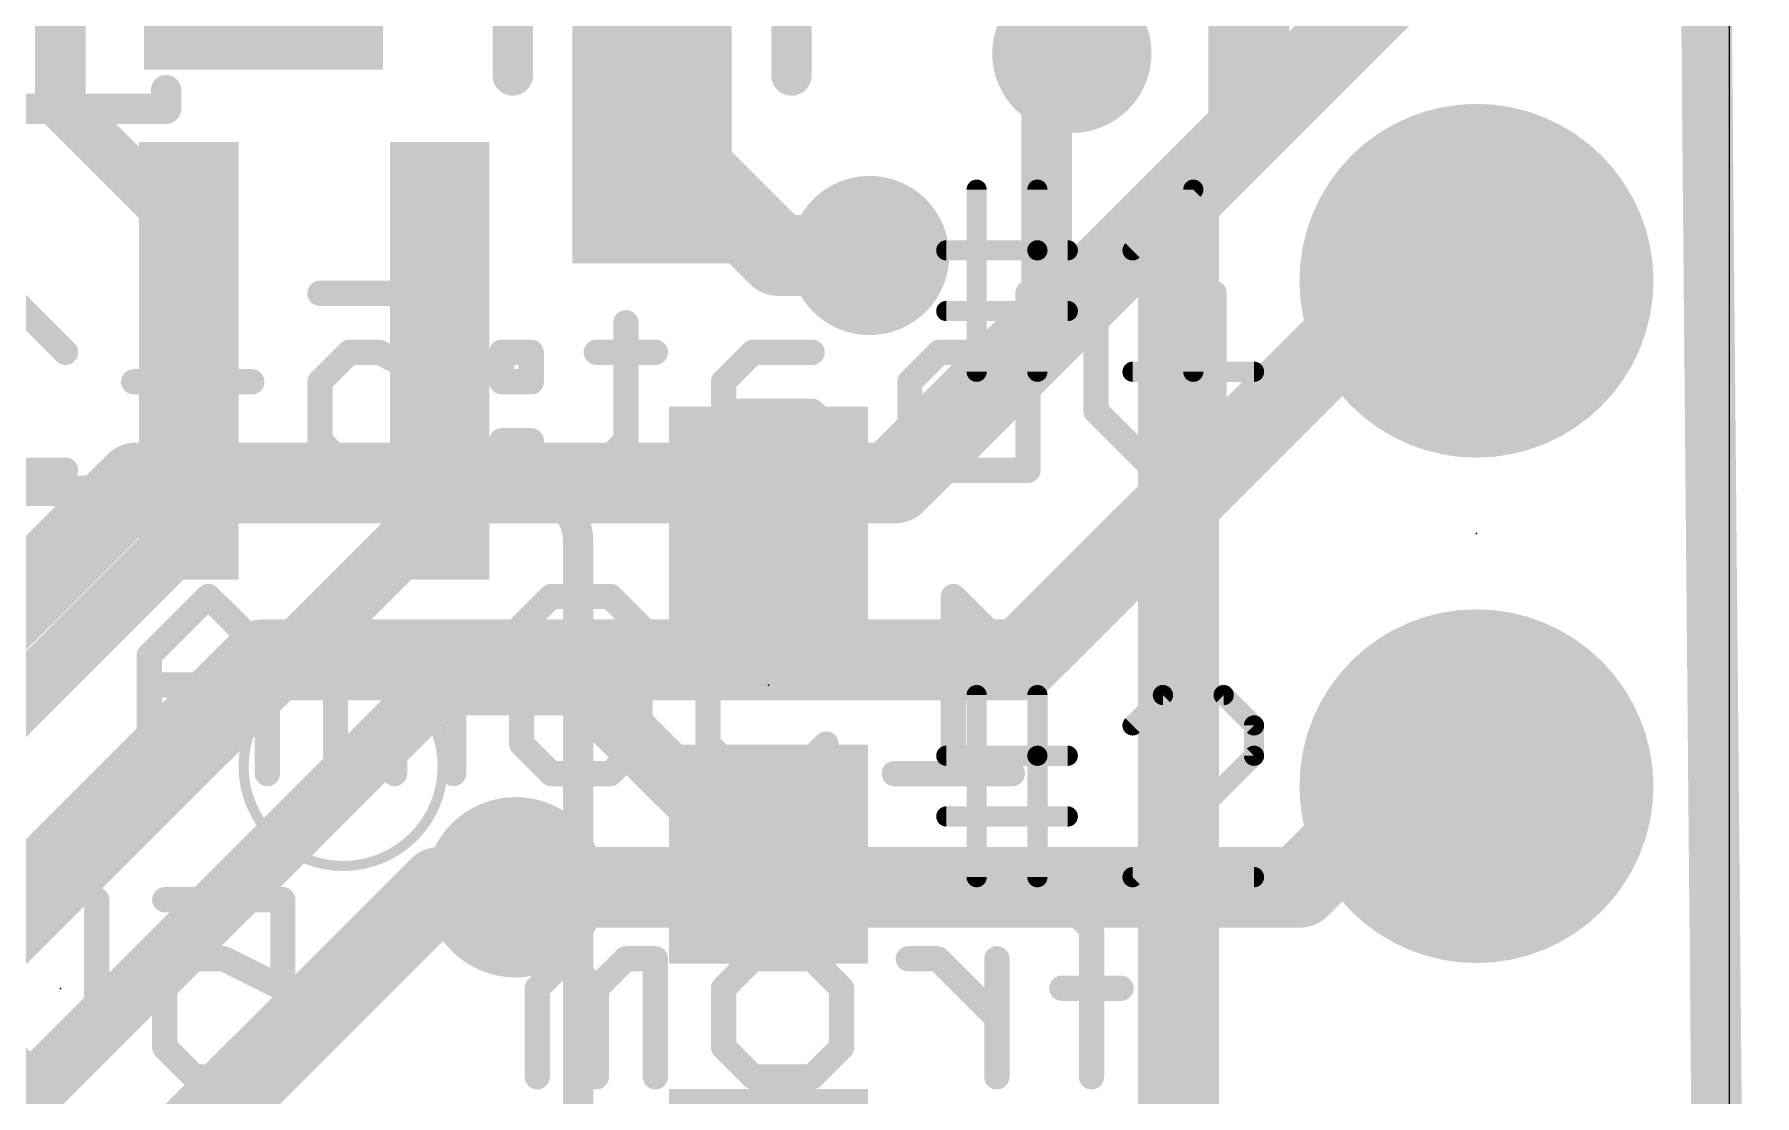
# Model space of a CAD drawing. Extents: x -8 to 7.7, y -14 to 16.
# Drawn here: x -0.89 to 7.75, y -5.37 to -0.03 of the extents above; entities that cross this region are included whole.
import ezdxf

# ---------------------------------------------------------------- set-up
doc = ezdxf.new("R2010")
doc.units = 0
for name, color, linetype in [('1', 12, 'CONTINUOUS'), ('16', 132, 'CONTINUOUS'), ('17', 110, 'CONTINUOUS'), ('18', 110, 'CONTINUOUS'), ('20', 53, 'CONTINUOUS'), ('21', 40, 'CONTINUOUS'), ('22', 6, 'CONTINUOUS'), ('23', 53, 'CONTINUOUS')]:
    doc.layers.add(name, color=color, linetype=linetype)

# ---------------------------------------------------------------- blocks, each defined once
blk = doc.blocks.new('ROUNDP')
at = {"const_width": 0.5}
blk.add_lwpolyline([(0, -0.25, 1), (0, 0.25, 1), (0, -0.25)], format="xyb", dxfattribs=at)
blk = doc.blocks.new('RECT')
blk.add_solid([(-0.5, -0.5), (0.5, -0.5), (-0.5, 0.5), (0.5, 0.5)])
blk = doc.blocks.new('ROUNDV')
at = {"const_width": 0.5}
blk.add_lwpolyline([(0, -0.25, 1), (0, 0.25, 1), (0, -0.25)], format="xyb", dxfattribs=at)

msp = doc.modelspace()

# ---------------------------------------------------------------- linework, layer by layer
at = {"layer": '1'}
for points, const_width in [([(-0.762, 2.54), (-0.762, -0.381)], 0.254), ([(5.207, -0.508), (5.207, 0.381)], 0.4064), ([(4.191, -0.254), (4.318, -0.127)], 0.254), ([(4.191, -1.397), (4.191, -0.254)], 0.254), ([(-0.762, -0.381), (-0.117, -1.026)], 0.254), ([(2.2098, -0.508), (2.8448, -1.143)], 0.4064), ([(4.8536, -0.8614), (5.207, -0.508)], 0.4064), ([(4.8536, -7.581), (4.8536, -0.8614)], 0.4064), ([(-0.117, -1.026), (-0.117, -1.672)], 0.254), ([(2.8448, -1.143), (3.302, -1.143)], 0.4064), ([(4.191, -1.397), (3.136, -2.452)], 0.254), ([(-0.117, -1.672), (-0.117, -2.53)], 0.3048), ([(1.143, -2.413), (1.143, -1.672)], 0.3048), ([(-1.524, -5.08), (1.143, -2.413)], 0.3048), ([(3.136, -2.452), (2.794, -2.452)], 0.254), ([(-0.117, -2.53), (-1.905, -4.318)], 0.3048), ([(1.143, -3.302), (-1.397, -5.842)], 0.3048), ([(1.844, -3.302), (1.143, -3.302)], 0.3048), ([(1.844, -3.302), (2.54, -3.998)], 0.3048), ([(2.54, -3.998), (2.794, -3.998)], 0.254), ([(2.794, -3.998), (2.794, -4.152)], 0.254), ([(-0.127, -5.588), (1.143, -4.318)], 0.4064), ([(1.143, -4.318), (1.524, -4.318)], 0.4064)]:
    msp.add_lwpolyline(points, dxfattribs=dict(at, const_width=const_width))
for points, const_width in [([(4.3629, -0.1719, 1), (4.2731, -0.0821)], 0.127), ([(4.2545, -0.254, 1), (4.1275, -0.254)], 0.127), ([(4.1461, -0.2091, 1), (4.2359, -0.2989)], 0.127), ([(-0.7171, -0.3361, 1), (-0.8069, -0.4259)], 0.127), ([(-0.8255, -0.381, 1), (-0.6985, -0.381)], 0.127), ([(2.2816, -0.4362, 1), (2.138, -0.5798)], 0.2032), ([(5.2788, -0.5798, 1), (5.1352, -0.4362)], 0.2032), ([(5.1054, -0.508, 1), (5.3086, -0.508)], 0.2032), ([(4.9552, -0.8614, 1), (4.752, -0.8614)], 0.2032), ([(4.7818, -0.7895, 1), (4.9255, -0.9332)], 0.2032), ([(-0.0535, -1.026, 1), (-0.1805, -1.026)], 0.127), ([(-0.1619, -1.0709, 1), (-0.0721, -0.9811)], 0.127), ([(2.8448, -1.0414, 1), (2.8448, -1.2446)], 0.2032), ([(3.302, -1.2446, 1), (3.302, -1.0414)], 0.2032), ([(2.773, -1.2148, 1), (2.9166, -1.0712)], 0.2032), ([(4.2359, -1.4419, 1), (4.1461, -1.3521)], 0.127), ([(4.1275, -1.397, 1), (4.2545, -1.397)], 0.127), ([(-0.0408, -1.672, 1), (-0.1932, -1.672)], 0.1524), ([(1.2192, -1.672, 1), (1.0668, -1.672)], 0.1524), ([(-0.1805, -1.672, 1), (-0.0535, -1.672)], 0.127), ([(1.1969, -2.4669, 1), (1.0891, -2.3591)], 0.1524), ([(2.794, -2.3885, 1), (2.794, -2.5155)], 0.127), ([(3.136, -2.5155, 1), (3.136, -2.3885)], 0.127), ([(-0.0631, -2.5839, 1), (-0.1709, -2.4761)], 0.1524), ([(1.0668, -2.413, 1), (1.2192, -2.413)], 0.1524), ([(3.0911, -2.4071, 1), (3.1809, -2.4969)], 0.127), ([(-0.1932, -2.53, 1), (-0.0408, -2.53)], 0.1524), ([(1.143, -3.2258, 1), (1.143, -3.3782)], 0.1524), ([(1.1969, -3.3559, 1), (1.0891, -3.2481)], 0.1524), ([(1.8979, -3.2481, 1), (1.7901, -3.3559)], 0.1524), ([(1.844, -3.3782, 1), (1.844, -3.2258)], 0.1524), ([(2.4861, -4.0519, 1), (2.5939, -3.9441)], 0.1524), ([(2.54, -3.9345, 1), (2.54, -4.0615)], 0.127), ([(2.8575, -3.998, 1), (2.7305, -3.998)], 0.127), ([(2.794, -4.0615, 1), (2.794, -3.9345)], 0.127), ([(1.143, -4.2164, 1), (1.143, -4.4196)], 0.2032), ([(1.2148, -4.3898, 1), (1.0712, -4.2462)], 0.2032), ([(1.524, -4.4196, 1), (1.524, -4.2164)], 0.2032), ([(2.7305, -4.152, 1), (2.8575, -4.152)], 0.127)]:
    msp.add_lwpolyline(points, format="xyb", dxfattribs=dict(at, const_width=const_width))
at = {"layer": '16'}
for points, const_width in [([(7.62, -12.573), (7.366, 15.494)], 0.254), ([(4.318, 5.588), (4.318, -0.127)], 0.254), ([(3.429, -2.286), (6.35, 0.635)], 0.4064), ([(4.064, -3.175), (5.969, -1.27)], 0.4064), ([(5.969, -1.27), (6.35, -1.27)], 0.4064), ([(-2.667, -4.572), (-0.381, -2.286)], 0.4064), ([(-0.381, -2.286), (3.429, -2.286)], 0.4064), ([(-1.397, -4.826), (0.254, -3.175)], 0.4064), ([(0.254, -3.175), (4.064, -3.175)], 0.4064), ([(5.461, -4.318), (5.969, -3.81)], 0.4064), ([(5.969, -3.81), (6.35, -3.81)], 0.4064), ([(1.524, -4.318), (5.461, -4.318)], 0.4064)]:
    msp.add_lwpolyline(points, dxfattribs=dict(at, const_width=const_width))
for points, const_width in [([(4.2545, -0.127, 1), (4.3815, -0.127)], 0.127), ([(5.969, -1.1684, 1), (5.969, -1.3716)], 0.2032), ([(6.0408, -1.3418, 1), (5.8972, -1.1982)], 0.2032), ([(6.35, -1.3716, 1), (6.35, -1.1684)], 0.2032), ([(-0.381, -2.1844, 1), (-0.381, -2.3876)], 0.2032), ([(-0.3092, -2.3578, 1), (-0.4528, -2.2142)], 0.2032), ([(3.3572, -2.2142, 1), (3.5008, -2.3578)], 0.2032), ([(3.429, -2.3876, 1), (3.429, -2.1844)], 0.2032), ([(0.254, -3.0734, 1), (0.254, -3.2766)], 0.2032), ([(0.3258, -3.2468, 1), (0.1822, -3.1032)], 0.2032), ([(3.9922, -3.1032, 1), (4.1358, -3.2468)], 0.2032), ([(4.064, -3.2766, 1), (4.064, -3.0734)], 0.2032), ([(5.969, -3.7084, 1), (5.969, -3.9116)], 0.2032), ([(6.0408, -3.8818, 1), (5.8972, -3.7382)], 0.2032), ([(6.35, -3.9116, 1), (6.35, -3.7084)], 0.2032), ([(1.524, -4.2164, 1), (1.524, -4.4196)], 0.2032), ([(5.3892, -4.2462, 1), (5.5328, -4.3898)], 0.2032), ([(5.461, -4.4196, 1), (5.461, -4.2164)], 0.2032)]:
    msp.add_lwpolyline(points, format="xyb", dxfattribs=dict(at, const_width=const_width))
at = {"layer": '20'}
msp.add_line((7.62, 14.478), (7.62, -11.684), dxfattribs=at)
at = {"layer": '21'}
for points, const_width in [([(1.5098, -0.238), (1.5098, 1.762)], 0.2032), ([(2.9098, 1.762), (2.9098, -0.238)], 0.2032), ([(-0.2314, -0.312), (-0.2314, -0.406)], 0.1524), ([(-0.2314, -0.406), (-1.8514, -0.406)], 0.1524), ([(3.8398, -1.7272), (3.8398, -0.812)], 0.1016), ([(4.1449, -0.812), (4.1449, -1.7272)], 0.1016), ([(4.6228, -1.1171), (4.9279, -0.812)], 0.1016), ([(4.9279, -0.812), (4.9279, -1.7272)], 0.1016), ([(3.6873, -1.1171), (4.1449, -1.1171)], 0.1016), ([(4.1449, -1.1171), (4.2974, -1.1171)], 0.1016), ([(3.6873, -1.4221), (4.2974, -1.4221)], 0.1016), ([(4.6228, -1.7272), (5.2329, -1.7272)], 0.1016), ([(-1.082, -2.326), (-0.432, -2.326)], 0.1524), ([(0.188, -2.326), (0.828, -2.326)], 0.1524), ([(1.448, -2.326), (1.578, -2.326)], 0.1524), ([(1.838, -7.076), (1.838, -2.586)], 0.1524), ([(3.8398, -4.2672), (3.8398, -3.352)], 0.1016), ([(4.1449, -3.352), (4.1449, -4.2672)], 0.1016), ([(4.7753, -3.352), (4.6228, -3.5046)], 0.1016), ([(5.0804, -3.352), (4.7753, -3.352)], 0.1016), ([(5.2329, -3.5046), (5.0804, -3.352)], 0.1016), ([(5.2329, -3.6571), (5.2329, -3.5046)], 0.1016), ([(3.6873, -3.6571), (4.1449, -3.6571)], 0.1016), ([(4.1449, -3.6571), (4.2974, -3.6571)], 0.1016), ([(4.6228, -4.2672), (5.2329, -3.6571)], 0.1016), ([(3.6873, -3.9621), (4.2974, -3.9621)], 0.1016), ([(5.2329, -4.2672), (4.6228, -4.2672)], 0.1016)]:
    msp.add_lwpolyline(points, dxfattribs=dict(at, const_width=const_width))
for points, const_width in [([(-0.1933, -0.312, 1), (-0.2695, -0.312)], 0.0762), ([(1.459, -0.238, 1), (1.5606, -0.238)], 0.1016), ([(2.859, -0.238, 1), (2.9606, -0.238)], 0.1016), ([(-0.2314, -0.4441, 1), (-0.2314, -0.3679)], 0.0762), ([(-0.2695, -0.406, 1), (-0.1933, -0.406)], 0.0762), ([(3.8652, -0.812, 1), (3.8144, -0.812)], 0.0508), ([(4.1703, -0.812, 1), (4.1195, -0.812)], 0.0508), ([(4.9533, -0.812, 1), (4.9025, -0.812)], 0.0508), ([(4.9458, -0.83, 1), (4.9099, -0.7941)], 0.0508), ([(3.6873, -1.0917, 1), (3.6873, -1.1425)], 0.0508), ([(4.1449, -1.0917, 1), (4.1449, -1.1425)], 0.0508), ([(4.1449, -1.1425, 1), (4.1449, -1.0917)], 0.0508), ([(4.2974, -1.1425, 1), (4.2974, -1.0917)], 0.0508), ([(4.6048, -1.0991, 1), (4.6408, -1.135)], 0.0508), ([(3.6873, -1.3967, 1), (3.6873, -1.4475)], 0.0508), ([(4.2974, -1.4475, 1), (4.2974, -1.3967)], 0.0508), ([(3.8144, -1.7272, 1), (3.8652, -1.7272)], 0.0508), ([(4.1195, -1.7272, 1), (4.1703, -1.7272)], 0.0508), ([(4.6228, -1.7018, 1), (4.6228, -1.7526)], 0.0508), ([(4.9025, -1.7272, 1), (4.9533, -1.7272)], 0.0508), ([(5.2329, -1.7526, 1), (5.2329, -1.7018)], 0.0508), ([(-0.432, -2.3641, 1), (-0.432, -2.2879)], 0.0762), ([(0.188, -2.2879, 1), (0.188, -2.3641)], 0.0762), ([(0.828, -2.3641, 1), (0.828, -2.2879)], 0.0762), ([(1.448, -2.2879, 1), (1.448, -2.3641)], 0.0762), ([(1.838, -2.576, 0.4142), (1.588, -2.326)], 0.1524), ([(1.578, -2.3641, 1), (1.578, -2.2879)], 0.0762), ([(1.8761, -2.586, 1), (1.7999, -2.586)], 0.0762), ([(0.658, -4.211, 1), (0.658, -3.211, 1), (0.658, -4.211)], 0.0508), ([(3.8652, -3.352, 1), (3.8144, -3.352)], 0.0508), ([(4.1703, -3.352, 1), (4.1195, -3.352)], 0.0508), ([(4.7753, -3.3266, 1), (4.7753, -3.3774)], 0.0508), ([(4.7933, -3.37, 1), (4.7574, -3.3341)], 0.0508), ([(5.0984, -3.3341, 1), (5.0624, -3.37)], 0.0508), ([(5.0804, -3.3774, 1), (5.0804, -3.3266)], 0.0508), ([(5.2583, -3.5046, 1), (5.2075, -3.5046)], 0.0508), ([(4.6048, -3.4866, 1), (4.6408, -3.5225)], 0.0508), ([(5.215, -3.5225, 1), (5.2509, -3.4866)], 0.0508), ([(3.6873, -3.6317, 1), (3.6873, -3.6825)], 0.0508), ([(4.1449, -3.6317, 1), (4.1449, -3.6825)], 0.0508), ([(4.1449, -3.6825, 1), (4.1449, -3.6317)], 0.0508), ([(4.2974, -3.6825, 1), (4.2974, -3.6317)], 0.0508), ([(5.2509, -3.675, 1), (5.215, -3.6391)], 0.0508), ([(5.2075, -3.6571, 1), (5.2583, -3.6571)], 0.0508), ([(3.6873, -3.9367, 1), (3.6873, -3.9875)], 0.0508), ([(4.2974, -3.9875, 1), (4.2974, -3.9367)], 0.0508), ([(4.6048, -4.2492, 1), (4.6408, -4.2852)], 0.0508), ([(4.6228, -4.2418, 1), (4.6228, -4.2926)], 0.0508), ([(5.2329, -4.2926, 1), (5.2329, -4.2418)], 0.0508), ([(3.8144, -4.2672, 1), (3.8652, -4.2672)], 0.0508), ([(4.1195, -4.2672, 1), (4.1703, -4.2672)], 0.0508)]:
    msp.add_lwpolyline(points, format="xyb", dxfattribs=dict(at, const_width=const_width))
at = {"layer": '22', "const_width": 0.127}
for points in [[(-0.7362, -1.6293), (-1.0328, -1.3327)], [(0.5417, -1.3327), (1.1348, -1.3327)], [(1.1348, -1.3327), (1.1348, -1.7776)], [(4.0973, -1.3327), (4.0973, -2.2225)], [(4.4396, -1.9259), (4.4396, -1.3327)], [(5.0328, -1.3327), (5.0328, -1.9259)], [(2.078, -1.481), (2.078, -2.0742)], [(0.6899, -1.6293), (0.5417, -1.7776)], [(0.8382, -1.6293), (0.6899, -1.6293)], [(1.1348, -1.7776), (0.8382, -1.6293)], [(1.6026, -1.6293), (1.4543, -1.6293)], [(1.4543, -1.6293), (1.4543, -1.7776)], [(1.6026, -1.7776), (1.6026, -1.6293)], [(2.2263, -1.6293), (1.9297, -1.6293)], [(2.7169, -1.6293), (2.5686, -1.7776)], [(3.0135, -1.6293), (2.7169, -1.6293)], [(3.5041, -1.7776), (3.6524, -1.6293)], [(3.6524, -1.6293), (4.0973, -1.6293)], [(0.1993, -1.7776), (-0.3939, -1.7776)], [(0.5417, -1.7776), (0.5417, -2.0742)], [(1.4543, -1.7776), (1.6026, -1.7776)], [(2.5686, -1.7776), (2.5686, -2.2225)], [(3.5041, -2.0742), (3.5041, -1.7776)], [(3.0135, -1.9259), (2.5686, -1.9259)], [(3.1618, -2.0742), (3.0135, -1.9259)], [(4.7362, -2.2225), (4.4396, -1.9259)], [(5.0328, -1.9259), (4.7362, -2.2225)], [(0.5417, -2.0742), (0.6899, -2.2225)], [(0.9865, -2.2225), (1.1348, -2.0742)], [(1.6026, -2.0742), (1.4543, -2.0742)], [(1.4543, -2.0742), (1.4543, -2.2225)], [(1.6026, -2.2225), (1.6026, -2.0742)], [(2.078, -2.0742), (1.9297, -2.2225)], [(3.0135, -2.2225), (3.1618, -2.0742)], [(3.6524, -2.2225), (3.5041, -2.0742)], [(-0.7362, -2.2225), (-1.3294, -2.2225)], [(0.6899, -2.2225), (0.9865, -2.2225)], [(1.4543, -2.2225), (1.6026, -2.2225)], [(2.5686, -2.2225), (3.0135, -2.2225)], [(4.0973, -2.2225), (3.6524, -2.2225)], [(-0.0193, -2.8567), (-0.3159, -3.1533)], [(0.2773, -3.1533), (-0.0193, -2.8567)], [(1.7034, -2.8567), (1.5551, -3.005)], [(2, -2.8567), (1.7034, -2.8567)], [(2.1483, -3.005), (2, -2.8567)], [(2.4906, -2.8567), (3.0838, -2.8567)], [(3.0838, -2.8567), (3.0838, -3.3016)], [(4.0193, -3.1533), (3.7228, -2.8567)], [(3.7228, -2.8567), (3.7228, -3.7465)], [(1.5551, -3.005), (1.5551, -3.5982)], [(2.1483, -3.5982), (1.5551, -3.005)], [(2.1483, -3.5982), (2.1483, -3.005)], [(-0.3159, -3.1533), (-0.3159, -3.7465)], [(0.2773, -3.7465), (0.2773, -3.1533)], [(0.7679, -3.1533), (0.6196, -3.3016)], [(0.9162, -3.3016), (0.7679, -3.1533)], [(1.0645, -3.1533), (0.9162, -3.3016)], [(1.2128, -3.1533), (1.0645, -3.1533)], [(1.2128, -3.7465), (1.2128, -3.1533)], [(2.6389, -3.1533), (2.4906, -3.3016)], [(2.7872, -3.1533), (2.6389, -3.1533)], [(3.0838, -3.3016), (2.7872, -3.1533)], [(0.2773, -3.3016), (-0.3159, -3.3016)], [(0.6196, -3.3016), (0.6196, -3.7465)], [(0.9162, -3.3016), (0.9162, -3.7465)], [(2.4906, -3.3016), (2.4906, -3.5982)], [(1.5551, -3.5982), (1.7034, -3.7465)], [(2, -3.7465), (2.1483, -3.5982)], [(2.4906, -3.5982), (2.6389, -3.7465)], [(2.9355, -3.7465), (3.0838, -3.5982)], [(1.7034, -3.7465), (2, -3.7465)], [(2.6389, -3.7465), (2.9355, -3.7465)], [(4.0193, -3.7465), (3.4262, -3.7465)], [(-0.5803, -4.3807), (-0.5803, -4.9739)], [(-0.2379, -4.3807), (0.3552, -4.3807)], [(0.3552, -4.3807), (0.3552, -4.8256)], [(4.4168, -4.529), (4.2685, -4.3807)], [(4.4168, -5.2705), (4.4168, -4.529)], [(-0.0897, -4.6773), (-0.2379, -4.8256)], [(0.0586, -4.6773), (-0.0897, -4.6773)], [(0.3552, -4.8256), (0.0586, -4.6773)], [(1.7814, -4.6773), (1.6331, -4.8256)], [(1.9297, -4.8256), (1.7814, -4.6773)], [(2.078, -4.6773), (1.9297, -4.8256)], [(2.2263, -4.6773), (2.078, -4.6773)], [(2.2263, -5.2705), (2.2263, -4.6773)], [(2.5686, -4.8256), (2.7169, -4.6773)], [(2.7169, -4.6773), (3.0135, -4.6773)], [(3.0135, -4.6773), (3.1618, -4.8256)], [(3.6448, -4.6773), (3.4965, -4.6773)], [(3.9414, -4.9739), (3.6448, -4.6773)], [(3.9414, -5.2705), (3.9414, -4.6773)], [(-0.2379, -4.8256), (-0.2379, -5.1222)], [(1.6331, -4.8256), (1.6331, -5.2705)], [(1.9297, -4.8256), (1.9297, -5.2705)], [(2.5686, -5.1222), (2.5686, -4.8256)], [(3.1618, -4.8256), (3.1618, -5.1222)], [(4.5651, -4.8256), (4.2685, -4.8256)], [(-0.8769, -5.2705), (-1.1735, -4.9739)], [(-0.5803, -4.9739), (-0.8769, -5.2705)], [(-0.2379, -5.1222), (-0.0897, -5.2705)], [(0.2069, -5.2705), (0.3552, -5.1222)], [(2.7169, -5.2705), (2.5686, -5.1222)], [(3.1618, -5.1222), (3.0135, -5.2705)], [(-0.0897, -5.2705), (0.2069, -5.2705)], [(3.0135, -5.2705), (2.7169, -5.2705)]]:
    msp.add_lwpolyline(points, dxfattribs=at)
at = {"layer": '22', "const_width": 0.0635}
for points in [[(0.5417, -1.301, 1), (0.5417, -1.3645)], [(1.1666, -1.3327, 1), (1.1031, -1.3327)], [(1.1348, -1.3645, 1), (1.1348, -1.301)], [(4.129, -1.3327, 1), (4.0655, -1.3327)], [(4.4714, -1.3327, 1), (4.4079, -1.3327)], [(5.0646, -1.3327, 1), (5.0011, -1.3327)], [(2.1097, -1.481, 1), (2.0462, -1.481)], [(-0.7587, -1.6518, 1), (-0.7138, -1.6069)], [(0.6899, -1.5976, 1), (0.6899, -1.6611)], [(0.7124, -1.6518, 1), (0.6675, -1.6069)], [(0.8524, -1.6009, 1), (0.824, -1.6577)], [(0.8382, -1.6611, 1), (0.8382, -1.5976)], [(1.4543, -1.5976, 1), (1.4543, -1.6611)], [(1.486, -1.6293, 1), (1.4225, -1.6293)], [(1.6343, -1.6293, 1), (1.5708, -1.6293)], [(1.6026, -1.6611, 1), (1.6026, -1.5976)], [(1.9297, -1.5976, 1), (1.9297, -1.6611)], [(2.2263, -1.6611, 1), (2.2263, -1.5976)], [(2.7169, -1.5976, 1), (2.7169, -1.6611)], [(2.7394, -1.6518, 1), (2.6944, -1.6069)], [(3.0135, -1.6611, 1), (3.0135, -1.5976)], [(3.6524, -1.5976, 1), (3.6524, -1.6611)], [(3.6749, -1.6518, 1), (3.63, -1.6069)], [(4.0973, -1.6611, 1), (4.0973, -1.5976)], [(-0.3939, -1.7459, 1), (-0.3939, -1.8094)], [(0.1993, -1.8094, 1), (0.1993, -1.7459)], [(0.5734, -1.7776, 1), (0.5099, -1.7776)], [(0.5192, -1.7552, 1), (0.5641, -1.8001)], [(1.1206, -1.806, 1), (1.149, -1.7492)], [(1.4543, -1.7459, 1), (1.4543, -1.8094)], [(1.6026, -1.8094, 1), (1.6026, -1.7459)], [(2.6004, -1.7776, 1), (2.5369, -1.7776)], [(2.5462, -1.7552, 1), (2.5911, -1.8001)], [(3.5359, -1.7776, 1), (3.4724, -1.7776)], [(3.4817, -1.7552, 1), (3.5266, -1.8001)], [(1.1031, -1.7776, 1), (1.1666, -1.7776)], [(1.4225, -1.7776, 1), (1.486, -1.7776)], [(1.5708, -1.7776, 1), (1.6343, -1.7776)], [(2.5686, -1.8942, 1), (2.5686, -1.9577)], [(3.0359, -1.9035, 1), (2.991, -1.9484)], [(3.0135, -1.9577, 1), (3.0135, -1.8942)], [(4.4079, -1.9259, 1), (4.4714, -1.9259)], [(4.4621, -1.9035, 1), (4.4172, -1.9484)], [(5.0011, -1.9259, 1), (5.0646, -1.9259)], [(5.0553, -1.9484, 1), (5.0104, -1.9035)], [(0.5641, -2.0518, 1), (0.5192, -2.0967)], [(0.5099, -2.0742, 1), (0.5734, -2.0742)], [(1.1573, -2.0967, 1), (1.1124, -2.0518)], [(1.486, -2.0742, 1), (1.4225, -2.0742)], [(1.4543, -2.0425, 1), (1.4543, -2.106)], [(1.6343, -2.0742, 1), (1.5708, -2.0742)], [(1.6026, -2.106, 1), (1.6026, -2.0425)], [(2.0462, -2.0742, 1), (2.1097, -2.0742)], [(2.1004, -2.0967, 1), (2.0555, -2.0518)], [(3.1842, -2.0967, 1), (3.1393, -2.0518)], [(3.1393, -2.0967, 1), (3.1842, -2.0518)], [(3.5266, -2.0518, 1), (3.4817, -2.0967)], [(3.4724, -2.0742, 1), (3.5359, -2.0742)], [(-0.7362, -2.2543, 1), (-0.7362, -2.1907)], [(0.6899, -2.1907, 1), (0.6899, -2.2543)], [(0.9865, -2.2543, 1), (0.9865, -2.1907)], [(1.4543, -2.1907, 1), (1.4543, -2.2543)], [(1.6026, -2.2543, 1), (1.6026, -2.1907)], [(2.5686, -2.1907, 1), (2.5686, -2.2543)], [(3.0135, -2.2543, 1), (3.0135, -2.1907)], [(3.6524, -2.1907, 1), (3.6524, -2.2543)], [(4.0973, -2.2543, 1), (4.0973, -2.1907)], [(0.6675, -2.245, 1), (0.7124, -2.2)], [(0.9641, -2.2, 1), (1.009, -2.245)], [(1.4225, -2.2225, 1), (1.486, -2.2225)], [(1.5708, -2.2225, 1), (1.6343, -2.2225)], [(1.9072, -2.2, 1), (1.9521, -2.245)], [(2.5369, -2.2225, 1), (2.6004, -2.2225)], [(2.991, -2.2, 1), (3.0359, -2.245)], [(3.63, -2.245, 1), (3.6749, -2.2)], [(4.0655, -2.2225, 1), (4.129, -2.2225)], [(4.7138, -2.2, 1), (4.7587, -2.245)], [(4.7138, -2.245, 1), (4.7587, -2.2)], [(0.0031, -2.8343, 1), (-0.0418, -2.8792)], [(0.0031, -2.8792, 1), (-0.0418, -2.8343)], [(1.7034, -2.825, 1), (1.7034, -2.8885)], [(1.7259, -2.8792, 1), (1.681, -2.8343)], [(2.0225, -2.8343, 1), (1.9776, -2.8792)], [(2, -2.8885, 1), (2, -2.825)], [(2.4906, -2.825, 1), (2.4906, -2.8885)], [(3.1156, -2.8567, 1), (3.0521, -2.8567)], [(3.0838, -2.8885, 1), (3.0838, -2.825)], [(3.7545, -2.8567, 1), (3.691, -2.8567)], [(3.7452, -2.8343, 1), (3.7003, -2.8792)], [(1.5869, -3.005, 1), (1.5234, -3.005)], [(1.5776, -2.9826, 1), (1.5327, -3.0275)], [(1.5327, -2.9826, 1), (1.5776, -3.0275)], [(2.1801, -3.005, 1), (2.1166, -3.005)], [(2.1258, -3.0275, 1), (2.1708, -2.9826)], [(-0.2842, -3.1533, 1), (-0.3477, -3.1533)], [(-0.3384, -3.1309, 1), (-0.2935, -3.1758)], [(0.309, -3.1533, 1), (0.2455, -3.1533)], [(0.2548, -3.1758, 1), (0.2997, -3.1309)], [(0.7904, -3.1309, 1), (0.7455, -3.1758)], [(0.7904, -3.1758, 1), (0.7455, -3.1309)], [(1.0645, -3.1216, 1), (1.0645, -3.1851)], [(1.0869, -3.1758, 1), (1.042, -3.1309)], [(1.2445, -3.1533, 1), (1.181, -3.1533)], [(1.2128, -3.1851, 1), (1.2128, -3.1216)], [(2.6389, -3.1216, 1), (2.6389, -3.1851)], [(2.6614, -3.1758, 1), (2.6165, -3.1309)], [(2.8014, -3.1249, 1), (2.773, -3.1817)], [(2.7872, -3.1851, 1), (2.7872, -3.1216)], [(3.9969, -3.1758, 1), (4.0418, -3.1309)], [(-0.3159, -3.2699, 1), (-0.3159, -3.3334)], [(0.2773, -3.3334, 1), (0.2773, -3.2699)], [(0.6514, -3.3016, 1), (0.5879, -3.3016)], [(0.5972, -3.2792, 1), (0.6421, -3.3241)], [(0.9479, -3.3016, 1), (0.8844, -3.3016)], [(0.8937, -3.2792, 1), (0.9386, -3.3241)], [(0.8937, -3.3241, 1), (0.9386, -3.2792)], [(2.5224, -3.3016, 1), (2.4589, -3.3016)], [(2.4682, -3.2792, 1), (2.5131, -3.3241)], [(3.0521, -3.3016, 1), (3.1156, -3.3016)], [(3.0696, -3.33, 1), (3.098, -3.2732)], [(1.5776, -3.5758, 1), (1.5327, -3.6207)], [(2.1708, -3.6207, 1), (2.1258, -3.5758)], [(2.5131, -3.5758, 1), (2.4682, -3.6207)], [(3.1063, -3.6207, 1), (3.0614, -3.5758)], [(1.5234, -3.5982, 1), (1.5869, -3.5982)], [(2.1166, -3.5982, 1), (2.1801, -3.5982)], [(2.1258, -3.6207, 1), (2.1708, -3.5758)], [(2.4589, -3.5982, 1), (2.5224, -3.5982)], [(-0.3477, -3.7465, 1), (-0.2842, -3.7465)], [(0.2455, -3.7465, 1), (0.309, -3.7465)], [(0.5879, -3.7465, 1), (0.6514, -3.7465)], [(0.8844, -3.7465, 1), (0.9479, -3.7465)], [(1.181, -3.7465, 1), (1.2445, -3.7465)], [(1.7034, -3.7147, 1), (1.7034, -3.7783)], [(1.681, -3.769, 1), (1.7259, -3.724)], [(1.9776, -3.724, 1), (2.0225, -3.769)], [(2, -3.7783, 1), (2, -3.7147)], [(2.6389, -3.7147, 1), (2.6389, -3.7783)], [(2.6165, -3.769, 1), (2.6614, -3.724)], [(2.9131, -3.724, 1), (2.958, -3.769)], [(2.9355, -3.7783, 1), (2.9355, -3.7147)], [(3.4262, -3.7147, 1), (3.4262, -3.7783)], [(3.691, -3.7465, 1), (3.7545, -3.7465)], [(4.0193, -3.7783, 1), (4.0193, -3.7147)], [(-0.5485, -4.3807, 1), (-0.612, -4.3807)], [(-0.2379, -4.349, 1), (-0.2379, -4.4125)], [(0.387, -4.3807, 1), (0.3235, -4.3807)], [(0.3552, -4.4125, 1), (0.3552, -4.349)], [(4.2909, -4.3583, 1), (4.246, -4.4032)], [(4.4485, -4.529, 1), (4.385, -4.529)], [(4.3943, -4.5515, 1), (4.4392, -4.5066)], [(-0.0897, -4.6456, 1), (-0.0897, -4.7091)], [(-0.0672, -4.6998, 1), (-0.1121, -4.6549)], [(0.0728, -4.6489, 1), (0.0444, -4.7057)], [(0.0586, -4.7091, 1), (0.0586, -4.6456)], [(1.8038, -4.6549, 1), (1.7589, -4.6998)], [(1.8038, -4.6998, 1), (1.7589, -4.6549)], [(2.078, -4.6456, 1), (2.078, -4.7091)], [(2.1004, -4.6998, 1), (2.0555, -4.6549)], [(2.258, -4.6773, 1), (2.1945, -4.6773)], [(2.2263, -4.7091, 1), (2.2263, -4.6456)], [(2.7169, -4.6456, 1), (2.7169, -4.7091)], [(2.7394, -4.6998, 1), (2.6945, -4.6549)], [(3.0359, -4.6549, 1), (2.991, -4.6998)], [(3.0135, -4.7091, 1), (3.0135, -4.6456)], [(3.4965, -4.6456, 1), (3.4965, -4.7091)], [(3.6672, -4.6549, 1), (3.6223, -4.6998)], [(3.6448, -4.7091, 1), (3.6448, -4.6456)], [(3.9731, -4.6773, 1), (3.9096, -4.6773)], [(-0.2062, -4.8256, 1), (-0.2697, -4.8256)], [(-0.2604, -4.8032, 1), (-0.2155, -4.8481)], [(0.3235, -4.8256, 1), (0.387, -4.8256)], [(0.341, -4.854, 1), (0.3694, -4.7972)], [(1.6648, -4.8256, 1), (1.6013, -4.8256)], [(1.6106, -4.8032, 1), (1.6555, -4.8481)], [(1.9614, -4.8256, 1), (1.8979, -4.8256)], [(1.9072, -4.8032, 1), (1.9521, -4.8481)], [(1.9072, -4.8481, 1), (1.9521, -4.8032)], [(2.6004, -4.8256, 1), (2.5369, -4.8256)], [(2.5462, -4.8032, 1), (2.5911, -4.8481)], [(3.1935, -4.8256, 1), (3.13, -4.8256)], [(3.1393, -4.8481, 1), (3.1842, -4.8032)], [(4.2685, -4.7939, 1), (4.2685, -4.8574)], [(4.5651, -4.8574, 1), (4.5651, -4.7939)], [(-0.5578, -4.9964, 1), (-0.6027, -4.9515)], [(3.9189, -4.9964, 1), (3.9638, -4.9515)], [(-0.612, -4.9739, 1), (-0.5485, -4.9739)], [(-0.2155, -5.0998, 1), (-0.2604, -5.1447)], [(-0.2697, -5.1222, 1), (-0.2062, -5.1222)], [(0.3777, -5.1447, 1), (0.3328, -5.0998)], [(2.5369, -5.1222, 1), (2.6004, -5.1222)], [(2.5911, -5.0998, 1), (2.5462, -5.1447)], [(3.13, -5.1222, 1), (3.1935, -5.1222)], [(3.1842, -5.1447, 1), (3.1393, -5.0998)], [(-0.8993, -5.248, 1), (-0.8544, -5.293)], [(-0.8993, -5.293, 1), (-0.8544, -5.248)], [(-0.0897, -5.2388, 1), (-0.0897, -5.3022)], [(-0.1121, -5.293, 1), (-0.0672, -5.248)], [(0.1845, -5.248, 1), (0.2294, -5.293)], [(0.2069, -5.3022, 1), (0.2069, -5.2388)], [(1.6013, -5.2705, 1), (1.6648, -5.2705)], [(1.8979, -5.2705, 1), (1.9614, -5.2705)], [(2.1945, -5.2705, 1), (2.258, -5.2705)], [(2.7169, -5.2388, 1), (2.7169, -5.3022)], [(2.6945, -5.293, 1), (2.7394, -5.248)], [(2.991, -5.248, 1), (3.0359, -5.293)], [(3.0135, -5.3022, 1), (3.0135, -5.2388)], [(3.9096, -5.2705, 1), (3.9731, -5.2705)], [(4.385, -5.2705, 1), (4.4485, -5.2705)]]:
    msp.add_lwpolyline(points, format="xyb", dxfattribs=at)
at = {"layer": '23'}
for p in [(6.35, -2.54), (2.794, -3.302), (-0.762, -4.826)]:
    msp.add_point(p, dxfattribs=at)

# ---------------------------------------------------------------- block references
at = {"layer": '1'}
for p, xscale, yscale, rotation in [((0.2586, 0.066), 0.55, 1.2, 270), ((2.2098, -0.508), 1.35, 0.8, 270), ((-0.117, -1.672), 0.5, 2.2, 180), ((1.143, -1.672), 0.5, 2.2, 180)]:
    msp.add_blockref('RECT', p, dxfattribs=dict(at, xscale=xscale, yscale=yscale, rotation=rotation))
at = {"layer": '1', "xscale": 1.1, "rotation": 270}
for p in [(2.794, -2.452), (2.794, -4.152), (2.794, -5.881)]:
    msp.add_blockref('RECT', p, dxfattribs=at)
at = {"layer": '17', "xscale": 1.778, "yscale": 1.778, "rotation": 180}
for p in [(6.35, -1.27), (6.35, -1.27), (6.35, -3.81), (6.35, -3.81)]:
    msp.add_blockref('ROUNDP', p, dxfattribs=at)
at = {"layer": '18'}
for p, xscale, yscale in [((4.318, -0.127), 0.8001, 0.8001), ((4.318, -0.127), 0.8001, 0.8001), ((3.302, -1.143), 0.8001, 0.8001), ((3.302, -1.143), 0.8001, 0.8001), ((1.524, -4.318), 0.9064, 0.9064), ((1.524, -4.318), 0.9064, 0.9064)]:
    msp.add_blockref('ROUNDV', p, dxfattribs=dict(at, xscale=xscale, yscale=yscale))

doc.saveas('drawing.dxf')
